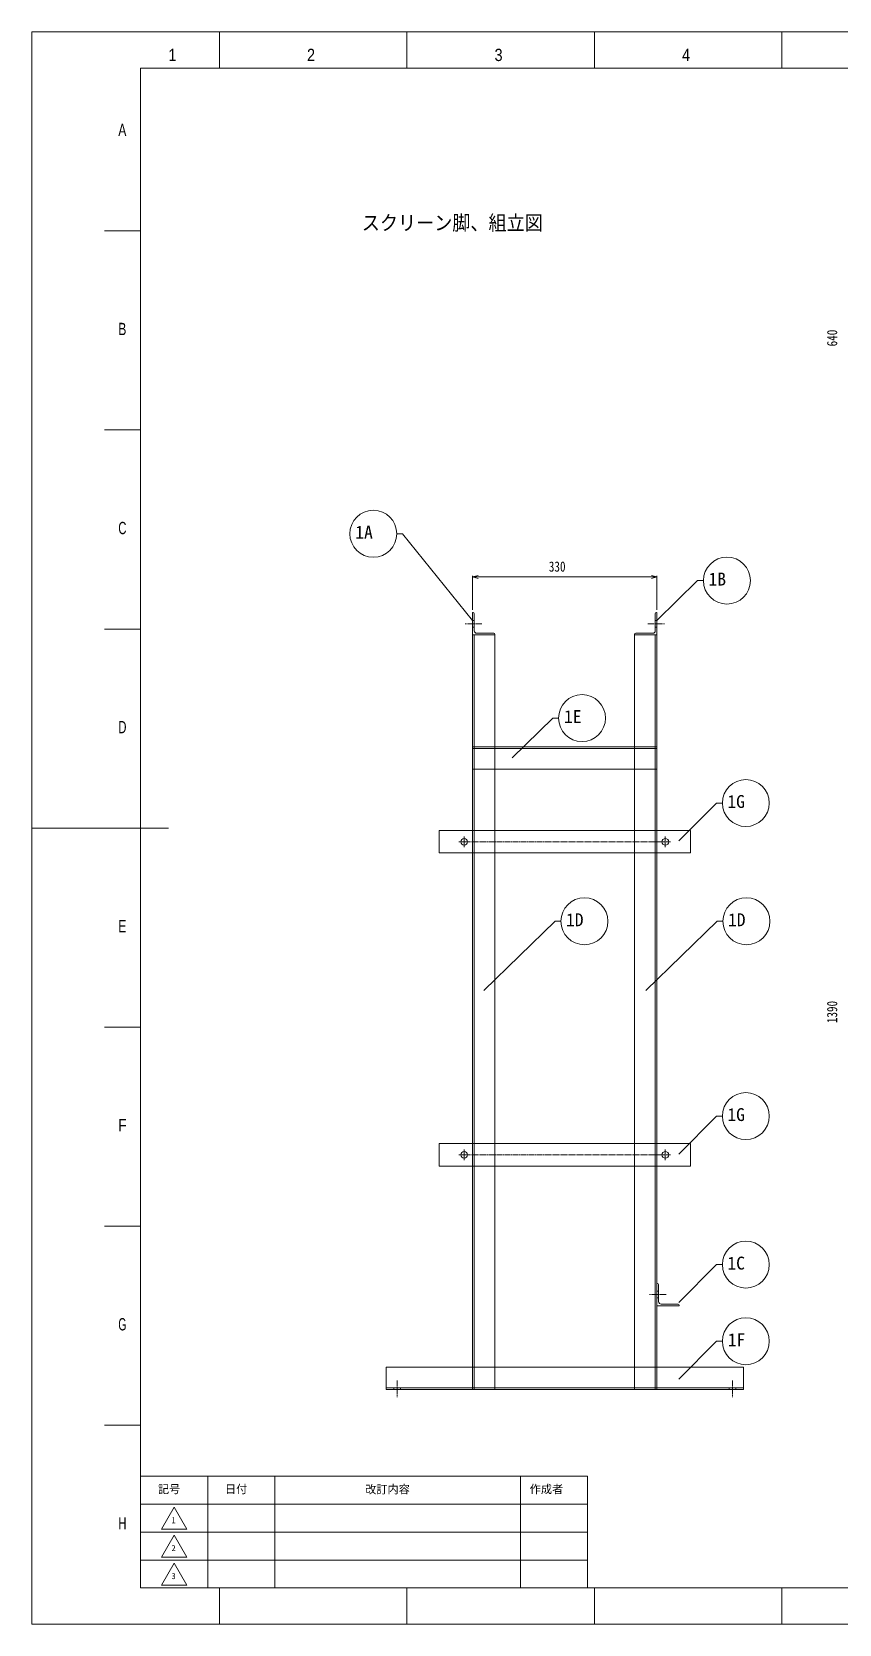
# Model space of a CAD drawing. Units: millimetres at full size. Extents: x -5218 to 5218, y -4308 to 3712.
# Drawn here: x 1189 to 2635, y -3625 to -777 of the extents above; entities that cross this region are included whole.
import ezdxf
from ezdxf.enums import TextEntityAlignment as Align

# ---------------------------------------------------------------- set-up
doc = ezdxf.new("R2010")
doc.units = ezdxf.units.MM
doc.header["$LTSCALE"] = 1.2
doc.linetypes.add('CHAIN2', pattern=[12, 9, -1, 1, -1])
for name, color, linetype, lineweight in [('0-0_Defpoints', 3, 'Continuous', 9), ('0-1_01_外形線', 134, 'Continuous', 9), ('0-2_03_かくれ線', 5, 'Continuous', 9), ('0-3_04_中心線', 4, 'CHAIN2', 9), ('0-7_0', 134, 'Continuous', 9), ('0-B_99_図枠', 134, 'Continuous', 9), ('0-C_07_寸法線', 3, 'Continuous', 9)]:
    doc.layers.add(name, color=color, linetype=linetype, lineweight=lineweight)
doc.styles.add('ＭＳ ゴシック', font='')
doc.styles.add('ＭＳ Ｐゴシック', font='')
doc.styles.get('ＭＳ ゴシック').set_extended_font_data('MS Gothic')
doc.styles.get('ＭＳ Ｐゴシック').set_extended_font_data('MS PGothic')

# ---------------------------------------------------------------- blocks, each defined once
blk = doc.blocks.new('U271')
at = {"layer": '0-3_04_中心線'}
for p, q in [((-9.5, 0), (-1.2, 0)), ((0, 1.2), (0, 9.5)), ((1.2, 0), (9.5, 0)), ((0, -9.5), (0, -1.2))]:
    blk.add_line(p, q, dxfattribs=at)
at = {"layer": '0-3_04_中心線', "linetype": 'Continuous'}
for p, q in [((-0.6, 0), (0.6, 0)), ((0, -0.6), (0, 0.6))]:
    blk.add_line(p, q, dxfattribs=at)
blk = doc.blocks.new('U272')
at = {"layer": '0-3_04_中心線'}
for p, q in [((-9.5, 0), (-1.2, 0)), ((0, 1.2), (0, 9.5)), ((1.2, 0), (9.5, 0)), ((0, -9.5), (0, -1.2))]:
    blk.add_line(p, q, dxfattribs=at)
at = {"layer": '0-3_04_中心線', "linetype": 'Continuous'}
for p, q in [((-0.6, 0), (0.6, 0)), ((0, -0.6), (0, 0.6))]:
    blk.add_line(p, q, dxfattribs=at)
blk = doc.blocks.new('U273')
at = {"layer": '0-3_04_中心線'}
for p, q in [((-9.5, 0), (-1.2, 0)), ((0, 1.2), (0, 9.5)), ((1.2, 0), (9.5, 0)), ((0, -9.5), (0, -1.2))]:
    blk.add_line(p, q, dxfattribs=at)
at = {"layer": '0-3_04_中心線', "linetype": 'Continuous'}
for p, q in [((-0.6, 0), (0.6, 0)), ((0, -0.6), (0, 0.6))]:
    blk.add_line(p, q, dxfattribs=at)
blk = doc.blocks.new('U274')
at = {"layer": '0-3_04_中心線'}
for p, q in [((-9.5, 0), (-1.2, 0)), ((0, 1.2), (0, 9.5)), ((1.2, 0), (9.5, 0)), ((0, -9.5), (0, -1.2))]:
    blk.add_line(p, q, dxfattribs=at)
at = {"layer": '0-3_04_中心線', "linetype": 'Continuous'}
for p, q in [((-0.6, 0), (0.6, 0)), ((0, -0.6), (0, 0.6))]:
    blk.add_line(p, q, dxfattribs=at)
blk = doc.blocks.new('_Open30')
at = {"layer": '0-C_07_寸法線'}
blk.add_line((0, 0), (-1, 0), dxfattribs=at)
blk.add_lwpolyline([(-1, 0.2679), (0, 0), (-1, -0.2679)], dxfattribs=at)
blk = doc.blocks.new('_TagCircle')
at = {"layer": '0-C_07_寸法線'}
blk.add_circle((0, 0), 4, dxfattribs=at)

msp = doc.modelspace()

# ---------------------------------------------------------------- linework, layer by layer
at = {"layer": '0-0_Defpoints', "color": 134}
msp.add_lwpolyline([(1189.374, -3625.327), (5217.573, -3625.327), (5217.573, -777.105), (1189.374, -777.105)], close=True, dxfattribs=at)
at = {"layer": '0-1_01_外形線'}
for p, q in [((1981.408, -1848.334), (1981.408, -1817.834)), ((2305.408, -1848.334), (2305.408, -1817.834)), ((2016.408, -1852.834), (1985.908, -1852.834)), ((2018.408, -1855.834), (2018.408, -1854.834)), ((2268.408, -1855.834), (2268.408, -1854.834)), ((2270.408, -1852.834), (2300.908, -1852.834)), ((2308.408, -2058.834), (1978.408, -2058.834)), ((1978.408, -2095.834), (1978.408, -3165.833)), ((2018.408, -2095.834), (2018.408, -3165.833)), ((2268.408, -2095.834), (2268.408, -3165.833)), ((2308.408, -2095.834), (2308.408, -3165.833)), ((2018.408, -2205.83), (2268.408, -2205.83)), ((2368.41, -2205.83), (2308.412, -2205.83)), ((2368.41, -2245.83), (2368.41, -2205.83)), ((1918.41, -2245.83), (1978.408, -2245.83)), ((2018.408, -2245.83), (2268.408, -2245.83)), ((2308.412, -2245.83), (2368.41, -2245.83)), ((2018.408, -2765.829), (2268.408, -2765.829)), ((2368.41, -2765.829), (2308.412, -2765.829)), ((2368.41, -2805.829), (2368.41, -2765.829)), ((1918.41, -2805.829), (1978.408, -2805.829)), ((2018.408, -2805.829), (2268.408, -2805.829)), ((2308.412, -2805.829), (2368.41, -2805.829)), ((2311.408, -3048.333), (2311.408, -3017.833)), ((2346.407, -3052.833), (2315.908, -3052.833)), ((2348.407, -3055.833), (2348.407, -3054.833)), ((2463.407, -3202.833), (1823.408, -3202.833))]:
    msp.add_line(p, q, dxfattribs=at)
for points in [[(1979.408, -1815.834), (1978.408, -1815.834), (1978.408, -1855.834), (2018.408, -1855.834)], [(2307.408, -1815.834), (2308.408, -1815.834), (2308.408, -1855.834), (2268.408, -1855.834)], [(2018.408, -2055.834), (2018.408, -1855.834), (1978.408, -1855.834), (1978.408, -2055.834)], [(2268.408, -2055.834), (2268.408, -1855.834), (2308.408, -1855.834), (2308.408, -2055.834)], [(1978.408, -2205.83), (1918.41, -2205.83), (1918.41, -2245.83)], [(1978.408, -2765.829), (1918.41, -2765.829), (1918.41, -2805.829)], [(2309.408, -3015.833), (2308.408, -3015.833), (2308.408, -3055.833), (2348.407, -3055.833)], [(1823.408, -3205.833), (2463.407, -3205.833), (2463.407, -3165.833)], [(1837.408, -3165.833), (1823.408, -3165.833), (1823.408, -3205.833)], [(1837.408, -3165.833), (1849.408, -3165.833), (2437.407, -3165.833), (2449.407, -3165.833), (2463.407, -3165.833)]]:
    msp.add_lwpolyline(points, dxfattribs=at)
msp.add_lwpolyline([(1978.408, -2095.834), (2308.408, -2095.834), (2308.408, -2055.834), (1978.408, -2055.834)], close=True, dxfattribs=at)
for centre in [(1963.41, -2225.83), (2323.41, -2225.83), (1963.41, -2785.829), (2323.41, -2785.829)]:
    msp.add_circle(centre, 6, dxfattribs=at)
for centre, radius, start, end in [((1979.408, -1817.834), 2, 0, 90), ((2307.408, -1817.834), 2, 90, 180), ((1985.908, -1848.334), 4.5, 180, 270), ((2300.908, -1848.334), 4.5, 270, 0), ((2016.408, -1854.834), 2, 0, 90), ((2270.408, -1854.834), 2, 90, 180), ((2309.408, -3017.833), 2, 0, 90), ((2315.908, -3048.333), 4.5, 180, 270), ((2346.407, -3054.833), 2, 0, 90)]:
    msp.add_arc(centre, radius, start, end, dxfattribs=at)
at = {"layer": '0-2_03_かくれ線'}
for p, q in [((1981.408, -1829.834), (1978.408, -1829.834)), ((1981.408, -1841.834), (1978.408, -1841.834)), ((2305.408, -1829.834), (2308.408, -1829.834)), ((2305.408, -1841.834), (2308.408, -1841.834)), ((1981.408, -1855.834), (1981.408, -3205.833)), ((2305.408, -1855.834), (2305.408, -3205.833)), ((1978.408, -2055.834), (1978.408, -2095.834)), ((2018.408, -2055.834), (2018.408, -2095.834)), ((2268.408, -2055.834), (2268.408, -2095.834)), ((2308.408, -2055.834), (2308.408, -2095.834)), ((1978.408, -2205.83), (2018.408, -2205.83)), ((2268.408, -2205.83), (2308.408, -2205.83)), ((1978.408, -2245.83), (2018.408, -2245.83)), ((2268.408, -2245.83), (2308.408, -2245.83)), ((1978.408, -2765.829), (2018.408, -2765.829)), ((2268.408, -2765.829), (2308.408, -2765.829)), ((1978.408, -2805.829), (2018.408, -2805.829)), ((2268.408, -2805.829), (2308.408, -2805.829)), ((2311.408, -3029.833), (2308.408, -3029.833)), ((2311.408, -3041.833), (2308.408, -3041.833)), ((1837.408, -3202.833), (1837.408, -3205.833)), ((1849.408, -3202.833), (1849.408, -3205.833)), ((2437.407, -3202.833), (2437.407, -3205.833)), ((2449.407, -3202.833), (2449.407, -3205.833))]:
    msp.add_line(p, q, dxfattribs=at)
for points in [[(2018.408, -3165.833), (2018.408, -3205.833), (1978.408, -3205.833), (1978.408, -3165.833)], [(2268.408, -3165.833), (2268.408, -3205.833), (2308.408, -3205.833), (2308.408, -3165.833)]]:
    msp.add_lwpolyline(points, dxfattribs=at)
at = {"layer": '0-3_04_中心線'}
for p, q in [((1994.908, -1835.834), (1964.908, -1835.834)), ((2291.908, -1835.834), (2321.908, -1835.834)), ((1963.41, -2225.83), (2323.41, -2225.83)), ((1963.41, -2785.829), (2323.41, -2785.829)), ((2324.908, -3035.833), (2294.908, -3035.833)), ((1843.408, -3189.333), (1843.408, -3219.333)), ((2443.407, -3189.333), (2443.407, -3219.333))]:
    msp.add_line(p, q, dxfattribs=at)
at = {"layer": '0-B_99_図枠'}
for p, q in [((1525.057, -842.111), (1525.057, -777.105)), ((1860.74, -842.111), (1860.74, -777.105)), ((2196.423, -842.111), (2196.423, -777.105)), ((2532.107, -842.111), (2532.107, -777.105)), ((1384.193, -1133.169), (1319.186, -1133.169)), ((1384.193, -1489.233), (1319.186, -1489.233)), ((1384.193, -1845.297), (1319.186, -1845.297)), ((1189.374, -2201.361), (1434.198, -2201.361)), ((1384.193, -2557.425), (1319.186, -2557.425)), ((1384.193, -2913.489), (1319.186, -2913.489)), ((1384.193, -3269.553), (1319.186, -3269.553)), ((1504.205, -3560.611), (1504.205, -3360.591)), ((1624.217, -3560.611), (1624.217, -3360.591)), ((2064.26, -3560.611), (2064.26, -3360.591)), ((1384.193, -3410.596), (2184.272, -3410.596)), ((1384.193, -3460.601), (2184.272, -3460.601)), ((1384.193, -3510.606), (2184.272, -3510.606)), ((1525.057, -3625.327), (1525.057, -3560.611)), ((1860.74, -3625.327), (1860.74, -3560.611)), ((2196.423, -3625.327), (2196.423, -3560.611)), ((2532.107, -3625.327), (2532.107, -3560.611))]:
    msp.add_line(p, q, dxfattribs=at)
for points in [[(1384.193, -3560.611), (5152.567, -3560.611), (5152.567, -842.111), (1384.193, -842.111)], [(1384.193, -3560.611), (2184.272, -3560.611), (2184.272, -3360.591), (1384.193, -3360.591)], [(1421.697, -3455.29), (1444.199, -3416.315), (1466.701, -3455.29)], [(1421.697, -3505.295), (1444.199, -3466.32), (1466.701, -3505.295)], [(1421.697, -3555.3), (1444.199, -3516.325), (1466.701, -3555.3)]]:
    msp.add_lwpolyline(points, close=True, dxfattribs=at)
at = {"layer": '0-C_07_寸法線'}
for p, q in [((1978.408, -1810.834), (1978.408, -1750.214)), ((1988.408, -1752.214), (2298.408, -1752.214)), ((2308.408, -1810.834), (2308.408, -1750.214))]:
    msp.add_line(p, q, dxfattribs=at)
for points in [[(1978.408, -1829.834), (1853.124, -1674.902), (1842.624, -1674.902)], [(2308.408, -1829.834), (2381.192, -1758.694), (2391.692, -1758.694)], [(2049.029, -2075.834), (2121.813, -2004.694), (2132.313, -2004.694)], [(2347.525, -2224.362), (2414.959, -2156.532), (2425.459, -2156.532)], [(1998.408, -2492.146), (2126.092, -2368.081), (2136.592, -2368.081)], [(2288.408, -2492.146), (2416.091, -2368.081), (2426.591, -2368.081)], [(2347.525, -2784.362), (2414.959, -2716.532), (2425.459, -2716.532)], [(2347.525, -3050.045), (2414.959, -2982.216), (2425.459, -2982.216)], [(2347.525, -3187.118), (2414.959, -3119.288), (2425.459, -3119.288)]]:
    msp.add_lwpolyline(points, dxfattribs=at)

# ---------------------------------------------------------------- block references
at = {"layer": '0-3_04_中心線'}
for name, p in [('U272', (1963.41, -2225.83)), ('U271', (2323.41, -2225.83)), ('U274', (1963.41, -2785.829)), ('U273', (2323.41, -2785.829))]:
    msp.add_blockref(name, p, dxfattribs=at)
at = {"layer": '0-C_07_寸法線'}
for name, p, xscale, yscale in [('_TagCircle', (1800.624, -1674.902), 10.5, 10.5), ('_TagCircle', (2433.692, -1758.694), -10.5, 10.5), ('_Open30', (2308.408, -1752.214), 10, 10), ('_TagCircle', (2174.313, -2004.694), -10.5, 10.5), ('_TagCircle', (2467.459, -2156.532), -10.5, 10.5), ('_TagCircle', (2178.592, -2368.081), -10.5, 10.5), ('_TagCircle', (2468.591, -2368.081), -10.5, 10.5), ('_TagCircle', (2467.459, -2716.532), -10.5, 10.5), ('_TagCircle', (2467.459, -2982.216), -10.5, 10.5), ('_TagCircle', (2467.459, -3119.288), -10.5, 10.5)]:
    msp.add_blockref(name, p, dxfattribs=dict(at, xscale=xscale, yscale=yscale))
at = {"layer": '0-C_07_寸法線', "xscale": 10, "yscale": 10, "rotation": 180}
msp.add_blockref('_Open30', (1978.408, -1752.214), dxfattribs=at)

# ---------------------------------------------------------------- texts
at = {"layer": '0-7_0', "style": 'ＭＳ Ｐゴシック', "width": 0.9}
msp.add_text('スクリーン脚、組立図', height=26.39, dxfattribs=at).set_placement((1780.142, -1139.83), align=Align.BOTTOM_LEFT)
at = {"layer": '0-B_99_図枠', "style": 'ＭＳ Ｐゴシック'}
for s, width, p in [('1', 0.9, (1433.91, -835.974)), ('2', 0.9, (1681.988, -835.974)), ('3', 0.9, (2017.672, -835.974)), ('4', 0.9, (2353.355, -835.974)), ('A', 0.75, (1344.189, -970.138)), ('B', 0.75, (1344.189, -1326.202)), ('C', 0.7, (1344.189, -1682.266)), ('D', 0.7, (1344.189, -2038.33)), ('E', 0.75, (1344.189, -2394.395)), ('F', 0.85, (1344.189, -2750.459)), ('G', 0.65, (1344.189, -3106.523)), ('H', 0.7, (1344.189, -3462.587))]:
    msp.add_text(s, height=22, dxfattribs=dict(at, width=width)).set_placement(p, align=Align.BOTTOM_LEFT)
at = {"layer": '0-B_99_図枠'}
for s, height, style, p in [('記号', 14.66, 'ＭＳ Ｐゴシック', (1415.105, -3395.595)), ('日付', 14.66, 'ＭＳ Ｐゴシック', (1535.117, -3395.595)), ('改訂内容', 14.66, 'ＭＳ Ｐゴシック', (1786.051, -3395.935)), ('作成者', 14.66, 'ＭＳ Ｐゴシック', (2080.626, -3395.595)), ('1', 11, 'ＭＳ ゴシック', (1439.325, -3448.024)), ('2', 11, 'ＭＳ ゴシック', (1439.325, -3498.029)), ('3', 11, 'ＭＳ ゴシック', (1439.325, -3548.033))]:
    msp.add_text(s, height=height, dxfattribs=dict(at, style=style)).set_placement(p, align=Align.BOTTOM_LEFT)
at = {"layer": '0-C_07_寸法線', "color": 134, "style": 'ＭＳ ゴシック', "width": 0.8}
for s, p in [('640', (2636.551, -1339.778)), ('1390', (2636.551, -2550.357))]:
    msp.add_text(s, height=18.33, rotation=90, dxfattribs=at).set_placement(p, align=Align.BOTTOM_LEFT)
at = {"layer": '0-C_07_寸法線', "color": 134, "style": 'ＭＳ ゴシック'}
for s, p in [('1A', (1768.374, -1690.652)), ('1B', (2400.692, -1774.444)), ('1E', (2142.063, -2020.444)), ('1G', (2434.459, -2172.282)), ('1D', (2145.592, -2383.831)), ('1D', (2435.591, -2383.831)), ('1G', (2434.459, -2732.282)), ('1C', (2434.459, -2997.966)), ('1F', (2435.209, -3135.038))]:
    msp.add_text(s, height=23.09, dxfattribs=at).set_placement(p, align=Align.BOTTOM_LEFT)
at = {"layer": '0-C_07_寸法線', "color": 134, "style": 'ＭＳ ゴシック', "width": 0.8}
msp.add_text('330', height=18.33, dxfattribs=at).set_placement((2114.836, -1748.214), align=Align.BOTTOM_LEFT)

doc.saveas('drawing.dxf')
